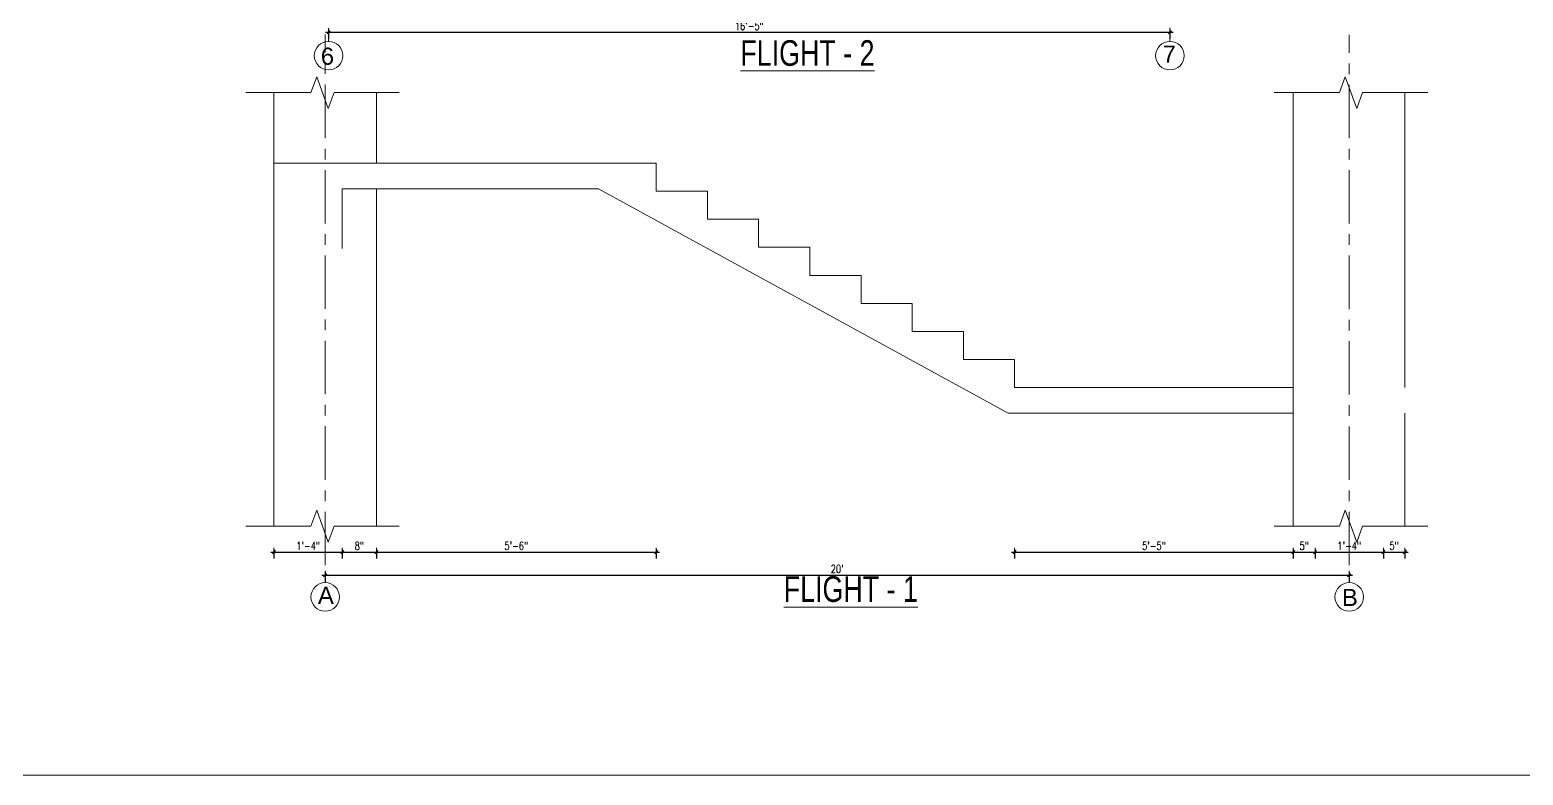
# Model space of a CAD drawing. Header units: inches. Extents: x 0 to 179512, y -43395 to -31716.
# Drawn here: x 162725.8 to 163075.8, y -40942.9 to -40768.4 of the extents above; entities that cross this region are included whole.
import ezdxf
from ezdxf import colors
from ezdxf.entities.mleader import LeaderData, LeaderLine
from ezdxf.enums import TextEntityAlignment as Align
from ezdxf.math import Vec2, Vec3

# ---------------------------------------------------------------- set-up
doc = ezdxf.new("R2010")
doc.units = ezdxf.units.IN
doc.header["$LTSCALE"] = 10
doc.header["$MEASUREMENT"] = 0
doc.linetypes.add('CENTER', pattern=[2, 1.25, -0.25, 0.25, -0.25])
doc.layers.get('Defpoints').update_dxf_attribs({"color": 215})
for name, color, linetype, lineweight in [('CENTRE', 253, 'CENTER', 5), ('Dim', 1, 'Continuous', 13), ('Frame', 61, 'Continuous', 9), ('Grid', 9, 'Continuous', 13), ('hatch', 95, 'Continuous', 0), ('Line', 31, 'Continuous', 5), ('Title', 4, 'Continuous', 18)]:
    doc.layers.add(name, color=color, linetype=linetype, lineweight=lineweight)
doc.styles.add('arial', font='arial.ttf')
doc.styles.add('S20', font='romans.shx', dxfattribs={"width": 0.75})
doc.styles.get("Standard").update_dxf_attribs({"font": 'arial.ttf'})
doc.dimstyles.new('d20', dxfattribs={"dimscale": 24, "dimtxt": 0.078125, "dimasz": 0.03125, "dimexe": 0.0625, "dimexo": 0.03125, "dimgap": 0.015625, "dimtad": 1, "dimtoh": 1, "dimdec": 0, "dimzin": 0, "dimdsep": 46, "dimlunit": 4, "dimtxsty": 'S20', "dimblk": 'OBLIQUE', "dimcen": 0.0625, "dimdle": 0.03125, "dimclrd": 256, "dimclre": 256, "dimclrt": 2, "dimadec": 0, "dimazin": 0, "dimtm": 1e-09, "dimtfac": 1, "dimtdec": 0, "dimtofl": 0, "dimtmove": 1, "dimatfit": 3, "dimfxl": 0.03125, "dimfxlon": 1, "dimtvp": 1, "dimfrac": 1, "dimtzin": 0, "dimarcsym": 0})

# ---------------------------------------------------------------- blocks, each defined once
blk = doc.blocks.new('_Oblique')
for p, q in [((-0.49, -0.49), (0.49, 0.49)), ((0, -1.37), (0, 1.38))]:
    blk.add_line(p, q)
blk = doc.blocks.new('*D1108')
at = {"layer": 'Defpoints', "color": 0, "transparency": 16777216}
for p in [(162795, -40886.35), (163035, -40886.4), (163035, -40896.12)]:
    blk.add_point(p, dxfattribs=at)
at = {"layer": 'Dim', "lineweight": -2, "transparency": 16777216}
for p, q in [((162794.25, -40896.12), (163035.75, -40896.12)), ((162795, -40895.37), (162795, -40897.62)), ((163035, -40895.37), (163035, -40897.62))]:
    blk.add_line(p, q, dxfattribs=at)
at = {"layer": 'Dim', "lineweight": -2, "transparency": 16777216, "xscale": 0.75, "yscale": 0.75, "zscale": 0.75, "rotation": 180}
blk.add_blockref('_Oblique', (162795, -40896.12), dxfattribs=at)
at = {"layer": 'Dim', "lineweight": -2, "transparency": 16777216, "xscale": 0.75, "yscale": 0.75, "zscale": 0.75}
blk.add_blockref('_Oblique', (163035, -40896.12), dxfattribs=at)
at = {"layer": 'Dim', "color": 2, "transparency": 16777216, "insert": (162915, -40894.63), "char_height": 1.875, "attachment_point": 5, "style": 'S20'}
blk.add_mtext("20'", dxfattribs=at)
blk = doc.blocks.new('*D1109')
at = {"layer": 'Defpoints', "color": 0, "transparency": 16777216}
for p in [(162783, -40819.61), (162799, -40819.61), (162799, -40890.72)]:
    blk.add_point(p, dxfattribs=at)
at = {"layer": 'Dim', "lineweight": -2, "transparency": 16777216}
for p, q in [((162783, -40889.97), (162783, -40892.22)), ((162799, -40889.97), (162799, -40892.22)), ((162782.25, -40890.72), (162799.75, -40890.72))]:
    blk.add_line(p, q, dxfattribs=at)
at = {"layer": 'Dim', "lineweight": -2, "transparency": 16777216, "xscale": 0.75, "yscale": 0.75, "zscale": 0.75, "rotation": 180}
blk.add_blockref('_Oblique', (162783, -40890.72), dxfattribs=at)
at = {"layer": 'Dim', "lineweight": -2, "transparency": 16777216, "xscale": 0.75, "yscale": 0.75, "zscale": 0.75}
blk.add_blockref('_Oblique', (162799, -40890.72), dxfattribs=at)
at = {"layer": 'Dim', "color": 2, "transparency": 16777216, "insert": (162791, -40889.23), "char_height": 1.875, "attachment_point": 5, "style": 'S20'}
blk.add_mtext('1\'-4"', dxfattribs=at)
blk = doc.blocks.new('*D1110')
at = {"layer": 'Defpoints', "color": 0, "transparency": 16777216}
for p in [(162807, -40807.61), (162799, -40819.61), (162807, -40890.72)]:
    blk.add_point(p, dxfattribs=at)
at = {"layer": 'Dim', "lineweight": -2, "transparency": 16777216}
for p, q in [((162799, -40889.97), (162799, -40892.22)), ((162807, -40889.97), (162807, -40892.22)), ((162798.25, -40890.72), (162807.75, -40890.72))]:
    blk.add_line(p, q, dxfattribs=at)
at = {"layer": 'Dim', "lineweight": -2, "transparency": 16777216, "xscale": 0.75, "yscale": 0.75, "zscale": 0.75, "rotation": 180}
blk.add_blockref('_Oblique', (162799, -40890.72), dxfattribs=at)
at = {"layer": 'Dim', "lineweight": -2, "transparency": 16777216, "xscale": 0.75, "yscale": 0.75, "zscale": 0.75}
blk.add_blockref('_Oblique', (162807, -40890.72), dxfattribs=at)
at = {"layer": 'Dim', "color": 2, "transparency": 16777216, "insert": (162803, -40889.23), "char_height": 1.875, "attachment_point": 5, "style": 'S20'}
blk.add_mtext('8"', dxfattribs=at)
blk = doc.blocks.new('*D1111')
at = {"layer": 'Defpoints', "color": 0, "transparency": 16777216}
for p in [(162872.59, -40799.61), (162807, -40807.61), (162872.59, -40890.72)]:
    blk.add_point(p, dxfattribs=at)
at = {"layer": 'Dim', "lineweight": -2, "transparency": 16777216}
for p, q in [((162807, -40889.97), (162807, -40892.22)), ((162872.59, -40889.97), (162872.59, -40892.22)), ((162806.25, -40890.72), (162873.34, -40890.72))]:
    blk.add_line(p, q, dxfattribs=at)
at = {"layer": 'Dim', "lineweight": -2, "transparency": 16777216, "xscale": 0.75, "yscale": 0.75, "zscale": 0.75, "rotation": 180}
blk.add_blockref('_Oblique', (162807, -40890.72), dxfattribs=at)
at = {"layer": 'Dim', "lineweight": -2, "transparency": 16777216, "xscale": 0.75, "yscale": 0.75, "zscale": 0.75}
blk.add_blockref('_Oblique', (162872.59, -40890.72), dxfattribs=at)
at = {"layer": 'Dim', "color": 2, "transparency": 16777216, "insert": (162839.79, -40889.23), "char_height": 1.875, "attachment_point": 5, "style": 'S20'}
blk.add_mtext('5\'-6"', dxfattribs=at)
blk = doc.blocks.new('*D1112')
at = {"layer": 'Defpoints', "color": 0, "transparency": 16777216}
for p in [(162956.59, -40852.18), (163021.9, -40852.18), (163021.9, -40890.72)]:
    blk.add_point(p, dxfattribs=at)
at = {"layer": 'Dim', "lineweight": -2, "transparency": 16777216}
for p, q in [((162956.59, -40889.97), (162956.59, -40892.22)), ((163021.9, -40889.97), (163021.9, -40892.22)), ((162955.84, -40890.72), (163022.65, -40890.72))]:
    blk.add_line(p, q, dxfattribs=at)
at = {"layer": 'Dim', "lineweight": -2, "transparency": 16777216, "xscale": 0.75, "yscale": 0.75, "zscale": 0.75, "rotation": 180}
blk.add_blockref('_Oblique', (162956.59, -40890.72), dxfattribs=at)
at = {"layer": 'Dim', "lineweight": -2, "transparency": 16777216, "xscale": 0.75, "yscale": 0.75, "zscale": 0.75}
blk.add_blockref('_Oblique', (163021.9, -40890.72), dxfattribs=at)
at = {"layer": 'Dim', "color": 2, "transparency": 16777216, "insert": (162989.24, -40889.23), "char_height": 1.875, "attachment_point": 5, "style": 'S20'}
blk.add_mtext('5\'-5"', dxfattribs=at)
blk = doc.blocks.new('*D1113')
at = {"layer": 'Defpoints', "color": 0, "transparency": 16777216}
for p in [(163021.9, -40860.18), (163027, -40872.18), (163027, -40890.72)]:
    blk.add_point(p, dxfattribs=at)
at = {"layer": 'Dim', "lineweight": -2, "transparency": 16777216}
for p, q in [((163021.9, -40889.97), (163021.9, -40892.22)), ((163027, -40889.97), (163027, -40892.22)), ((163021.15, -40890.72), (163027.75, -40890.72))]:
    blk.add_line(p, q, dxfattribs=at)
at = {"layer": 'Dim', "lineweight": -2, "transparency": 16777216, "xscale": 0.75, "yscale": 0.75, "zscale": 0.75, "rotation": 180}
blk.add_blockref('_Oblique', (163021.9, -40890.72), dxfattribs=at)
at = {"layer": 'Dim', "lineweight": -2, "transparency": 16777216, "xscale": 0.75, "yscale": 0.75, "zscale": 0.75}
blk.add_blockref('_Oblique', (163027, -40890.72), dxfattribs=at)
at = {"layer": 'Dim', "color": 2, "transparency": 16777216, "insert": (163024.45, -40889.23), "char_height": 1.875, "attachment_point": 5, "style": 'S20'}
blk.add_mtext('5"', dxfattribs=at)
blk = doc.blocks.new('*D1114')
at = {"layer": 'Defpoints', "color": 0, "transparency": 16777216}
for p in [(163027, -40872.18), (163043, -40872.18), (163043, -40890.72)]:
    blk.add_point(p, dxfattribs=at)
at = {"layer": 'Dim', "lineweight": -2, "transparency": 16777216}
for p, q in [((163027, -40889.97), (163027, -40892.22)), ((163043, -40889.97), (163043, -40892.22)), ((163026.25, -40890.72), (163043.75, -40890.72))]:
    blk.add_line(p, q, dxfattribs=at)
at = {"layer": 'Dim', "lineweight": -2, "transparency": 16777216, "xscale": 0.75, "yscale": 0.75, "zscale": 0.75, "rotation": 180}
blk.add_blockref('_Oblique', (163027, -40890.72), dxfattribs=at)
at = {"layer": 'Dim', "lineweight": -2, "transparency": 16777216, "xscale": 0.75, "yscale": 0.75, "zscale": 0.75}
blk.add_blockref('_Oblique', (163043, -40890.72), dxfattribs=at)
at = {"layer": 'Dim', "color": 2, "transparency": 16777216, "insert": (163035, -40889.23), "char_height": 1.875, "attachment_point": 5, "style": 'S20'}
blk.add_mtext('1\'-4"', dxfattribs=at)
blk = doc.blocks.new('*D1115')
at = {"layer": 'Defpoints', "color": 0, "transparency": 16777216}
for p in [(163048.03, -40858.18), (163043, -40872.18), (163048.03, -40890.72)]:
    blk.add_point(p, dxfattribs=at)
at = {"layer": 'Dim', "lineweight": -2, "transparency": 16777216}
for p, q in [((163043, -40889.97), (163043, -40892.22)), ((163048.03, -40889.97), (163048.03, -40892.22)), ((163042.25, -40890.72), (163048.78, -40890.72))]:
    blk.add_line(p, q, dxfattribs=at)
at = {"layer": 'Dim', "lineweight": -2, "transparency": 16777216, "xscale": 0.75, "yscale": 0.75, "zscale": 0.75, "rotation": 180}
blk.add_blockref('_Oblique', (163043, -40890.72), dxfattribs=at)
at = {"layer": 'Dim', "lineweight": -2, "transparency": 16777216, "xscale": 0.75, "yscale": 0.75, "zscale": 0.75}
blk.add_blockref('_Oblique', (163048.03, -40890.72), dxfattribs=at)
at = {"layer": 'Dim', "color": 2, "transparency": 16777216, "insert": (163045.51, -40889.23), "char_height": 1.875, "attachment_point": 5, "style": 'S20'}
blk.add_mtext('5"', dxfattribs=at)
blk = doc.blocks.new('*D1132')
at = {"layer": 'Defpoints', "color": 0, "transparency": 16777216}
for p in [(162795.8, -40746.59), (162992.98, -40746.59), (162795.8, -40769)]:
    blk.add_point(p, dxfattribs=at)
at = {"layer": 'Dim', "lineweight": -2, "transparency": 16777216}
for p, q in [((162993.73, -40769), (162795.05, -40769)), ((162795.8, -40768.25), (162795.8, -40770.5)), ((162992.98, -40768.25), (162992.98, -40770.5))]:
    blk.add_line(p, q, dxfattribs=at)
at = {"layer": 'Dim', "lineweight": -2, "transparency": 16777216, "xscale": 0.75, "yscale": 0.75, "zscale": 0.75, "rotation": 180}
blk.add_blockref('_Oblique', (162795.8, -40769), dxfattribs=at)
at = {"layer": 'Dim', "lineweight": -2, "transparency": 16777216, "xscale": 0.75, "yscale": 0.75, "zscale": 0.75}
blk.add_blockref('_Oblique', (162992.98, -40769), dxfattribs=at)
at = {"layer": 'Dim', "color": 2, "transparency": 16777216, "insert": (162894.39, -40767.51), "char_height": 1.875, "attachment_point": 5, "style": 'S20'}
blk.add_mtext('16\'-5"', dxfattribs=at)
blk = doc.blocks.new('Grid_Ver')
at = {"lineweight": 5}
blk.add_line((0, 131), (0, 0), dxfattribs=at)
blk.add_circle((0, 385), 254, dxfattribs=at)
blk.add_attdef('A', text='', height=200).set_placement((2, 300), align=Align.CENTER)

msp = doc.modelspace()

# ---------------------------------------------------------------- linework, layer by layer
at = {"layer": 'CENTRE'}
for p, q in [((162795, -40893.74), (162795, -40769.49)), ((163035, -40893.78), (163035, -40769.54))]:
    msp.add_line(p, q, dxfattribs=at)
at = {"layer": 'Frame'}
for p, q in [((162783, -40884.62), (162783, -40783.08)), ((162807, -40799.61), (162807, -40783.08)), ((163021.9, -40884.62), (163021.9, -40783.08)), ((163048.03, -40852.18), (163048.03, -40783.08)), ((162807, -40884.62), (162807, -40805.61)), ((162944.59, -40845.61), (162956.59, -40845.61)), ((162956.59, -40845.61), (162956.59, -40852.18)), ((162956.59, -40852.18), (163021.9, -40852.18)), ((163048.03, -40884.62), (163048.03, -40858.18))]:
    msp.add_line(p, q, dxfattribs=at)
for points in [[(162944.59, -40845.61), (162944.59, -40839.03), (162932.59, -40839.03), (162932.59, -40832.46), (162920.59, -40832.46), (162920.59, -40825.89), (162908.59, -40825.89), (162908.59, -40819.32), (162896.59, -40819.32), (162896.59, -40812.75), (162884.59, -40812.75), (162884.59, -40806.18), (162872.59, -40806.18), (162872.59, -40799.61), (162783, -40799.61)], [(163021.9, -40858.18), (162955.05, -40858.18), (162859.05, -40805.61), (162799, -40805.61), (162799, -40819.61)]]:
    msp.add_lwpolyline(points, dxfattribs=at)
at = {"layer": 'hatch'}
msp.add_lwpolyline([(162415.04, -40131.76), (163311.51, -40131.76), (163311.51, -40942.91), (162415.04, -40942.91)], close=True, dxfattribs=at)
at = {"layer": 'Line'}
for points in [[(162812.37, -40783.08), (162797.07, -40783.08), (162795.72, -40786.79), (162793.02, -40779.37), (162791.67, -40783.08), (162776.37, -40783.08)], [(163053.4, -40783.08), (163038.1, -40783.08), (163036.75, -40786.79), (163034.05, -40779.37), (163032.7, -40783.08), (163017.4, -40783.08)], [(162812.37, -40884.62), (162797.07, -40884.62), (162795.72, -40888.33), (162793.02, -40880.91), (162791.67, -40884.62), (162776.37, -40884.62)], [(163053.4, -40884.62), (163038.1, -40884.62), (163036.75, -40888.33), (163034.05, -40880.91), (163032.7, -40884.62), (163017.4, -40884.62)]]:
    msp.add_lwpolyline(points, dxfattribs=at)

# ---------------------------------------------------------------- block references
at = {"layer": 'Grid'}
ref = msp.add_blockref('Grid_Ver', (162795.8, -40769.38), dxfattribs=dict(at, xscale=-0.01316249999654247, yscale=0.01316249999654247, zscale=0.01316249999654247, rotation=180))
ref.add_attrib('A', '6', dxfattribs={"layer": '0', "height": 4}).set_placement((162795.53, -40776.57), align=Align.CENTER)
ref = msp.add_blockref('Grid_Ver', (162992.98, -40769.38), dxfattribs=dict(at, xscale=-0.01316249999654247, yscale=0.01316249999654247, zscale=0.01316249999654247, rotation=180))
ref.add_attrib('A', '7', dxfattribs={"layer": '0', "height": 4}).set_placement((162992.82, -40776.07), align=Align.CENTER)
ref = msp.add_blockref('Grid_Ver', (162795, -40896.12), dxfattribs=dict(at, xscale=0.01316249999654247, yscale=0.01316249999654247, zscale=0.01316249999654247, rotation=180))
ref.add_attrib('A', 'A', dxfattribs={"layer": '0', "height": 4}).set_placement((162795.16, -40902.81), align=Align.CENTER)
ref = msp.add_blockref('Grid_Ver', (163035, -40896.12), dxfattribs=dict(at, xscale=0.01316249999654247, yscale=0.01316249999654247, zscale=0.01316249999654247, rotation=180))
ref.add_attrib('A', 'B', dxfattribs={"layer": '0', "height": 4}).set_placement((163035.16, -40903.31), align=Align.CENTER)

# ---------------------------------------------------------------- dimensions: what is measured, and where the dimension line sits
at = {"layer": 'Dim'}
dim = msp.add_linear_dim(base=(162795.8, -40769), p1=(162992.98, -40746.59), p2=(162795.8, -40746.59), angle=180, dimstyle='d20', dxfattribs=at)
dim.commit()
dim.dimension.update_dxf_attribs({"geometry": '*D1132', "text_midpoint": (162894.39, -40767.51)})
for base, p1, p2, picture, middle in [((162872.59, -40890.72), (162807, -40807.61), (162872.59, -40799.61), '*D1111', (162839.79, -40889.23)), ((162807, -40890.72), (162799, -40819.61), (162807, -40807.61), '*D1110', (162803, -40889.23)), ((162799, -40890.72), (162783, -40819.61), (162799, -40819.61), '*D1109', (162791, -40889.23)), ((163021.9, -40890.72), (162956.59, -40852.18), (163021.9, -40852.18), '*D1112', (162989.24, -40889.23)), ((163048.03, -40890.72), (163043, -40872.18), (163048.03, -40858.18), '*D1115', (163045.51, -40889.23)), ((163027, -40890.72), (163021.9, -40860.18), (163027, -40872.18), '*D1113', (163024.45, -40889.23)), ((163043, -40890.72), (163027, -40872.18), (163043, -40872.18), '*D1114', (163035, -40889.23)), ((163035, -40896.12), (162795, -40886.35), (163035, -40886.4), '*D1108', (162915, -40894.63))]:
    dim = msp.add_linear_dim(base=base, p1=p1, p2=p2, dimstyle='d20', dxfattribs=at)
    dim.commit()
    dim.dimension.update_dxf_attribs({"geometry": picture, "text_midpoint": middle})

# ---------------------------------------------------------------- leaders
at = {"layer": 'Title'}
ml = msp.add_multileader_mtext('Standard', dxfattribs=at)
ml.set_content('{\\W0.75;\\LFLIGHT - 2}', color=256, style='arial')
ml.set_leader_properties(color=1, linetype='ByLayer', lineweight=9)
ml.build(insert=Vec2(0, 0))
ml.multileader.update_dxf_attribs({"leader_type": 0, "has_dogleg": 0, "text_left_attachment_type": 5, "text_right_attachment_type": 5, "dogleg_length": 0, "arrow_head_size": 2.25, "scale": 24})
ctx = ml.context
ctx.base_point, ctx.scale, ctx.char_height, ctx.arrow_head_size, ctx.landing_gap_size, ctx.plane_origin = Vec3(162892.73, -40778.13), 24, 6, 2.25, 0, Vec3(162911.51, -40808.53)
ctx.left_attachment, ctx.right_attachment, ctx.text_align_type = 5, 5, 1
notes = []
notes.append((ctx, [(0, (1, 1, 0), (162892.73, -40778.13), (1, 0), 0, [(0, [(162892.73, -40799.86)], 0, [])])]))
ctx.mtext.insert, ctx.mtext.alignment, ctx.mtext.flow_direction = Vec3(162908.03, -40770.83), 2, 5
ml = msp.add_multileader_mtext('Standard', dxfattribs=at)
ml.set_content('{\\W0.75;\\LFLIGHT - 1}', color=256, style='arial')
ml.set_leader_properties(color=1, linetype='ByLayer', lineweight=9)
ml.build(insert=Vec2(0, 0))
ml.multileader.update_dxf_attribs({"leader_type": 0, "has_dogleg": 0, "text_left_attachment_type": 5, "text_right_attachment_type": 5, "dogleg_length": 0, "arrow_head_size": 2.25, "scale": 24})
ctx = ml.context
ctx.base_point, ctx.scale, ctx.char_height, ctx.arrow_head_size, ctx.landing_gap_size, ctx.plane_origin = Vec3(162903.3, -40903.65), 24, 6, 2.25, 0, Vec3(162884.53, -40929.66)
ctx.left_attachment, ctx.right_attachment, ctx.text_align_type = 5, 5, 1
notes.append((ctx, [(0, (1, 1, 0), (162903.3, -40903.65), (1, 0), 0, [(0, [(162903.3, -40920.98)], 0, [])])]))
ctx.mtext.insert, ctx.mtext.alignment, ctx.mtext.flow_direction = Vec3(162918.19, -40896.35), 2, 5
for ctx, leaders in notes:
    for number, flags, end, landing, length, lines in leaders:
        leader = LeaderData()
        leader.index, (leader.has_last_leader_line, leader.has_dogleg_vector, leader.attachment_direction) = number, flags
        leader.last_leader_point, leader.dogleg_vector, leader.dogleg_length = Vec3(end), Vec3(landing), length
        for number, points, colour, breaks in lines:
            line = LeaderLine()
            line.index, line.vertices, line.color, line.breaks = number, Vec3.list(points), colors.encode_raw_color(colour), breaks
            leader.lines.append(line)
        ctx.leaders.append(leader)

doc.saveas('drawing.dxf')
